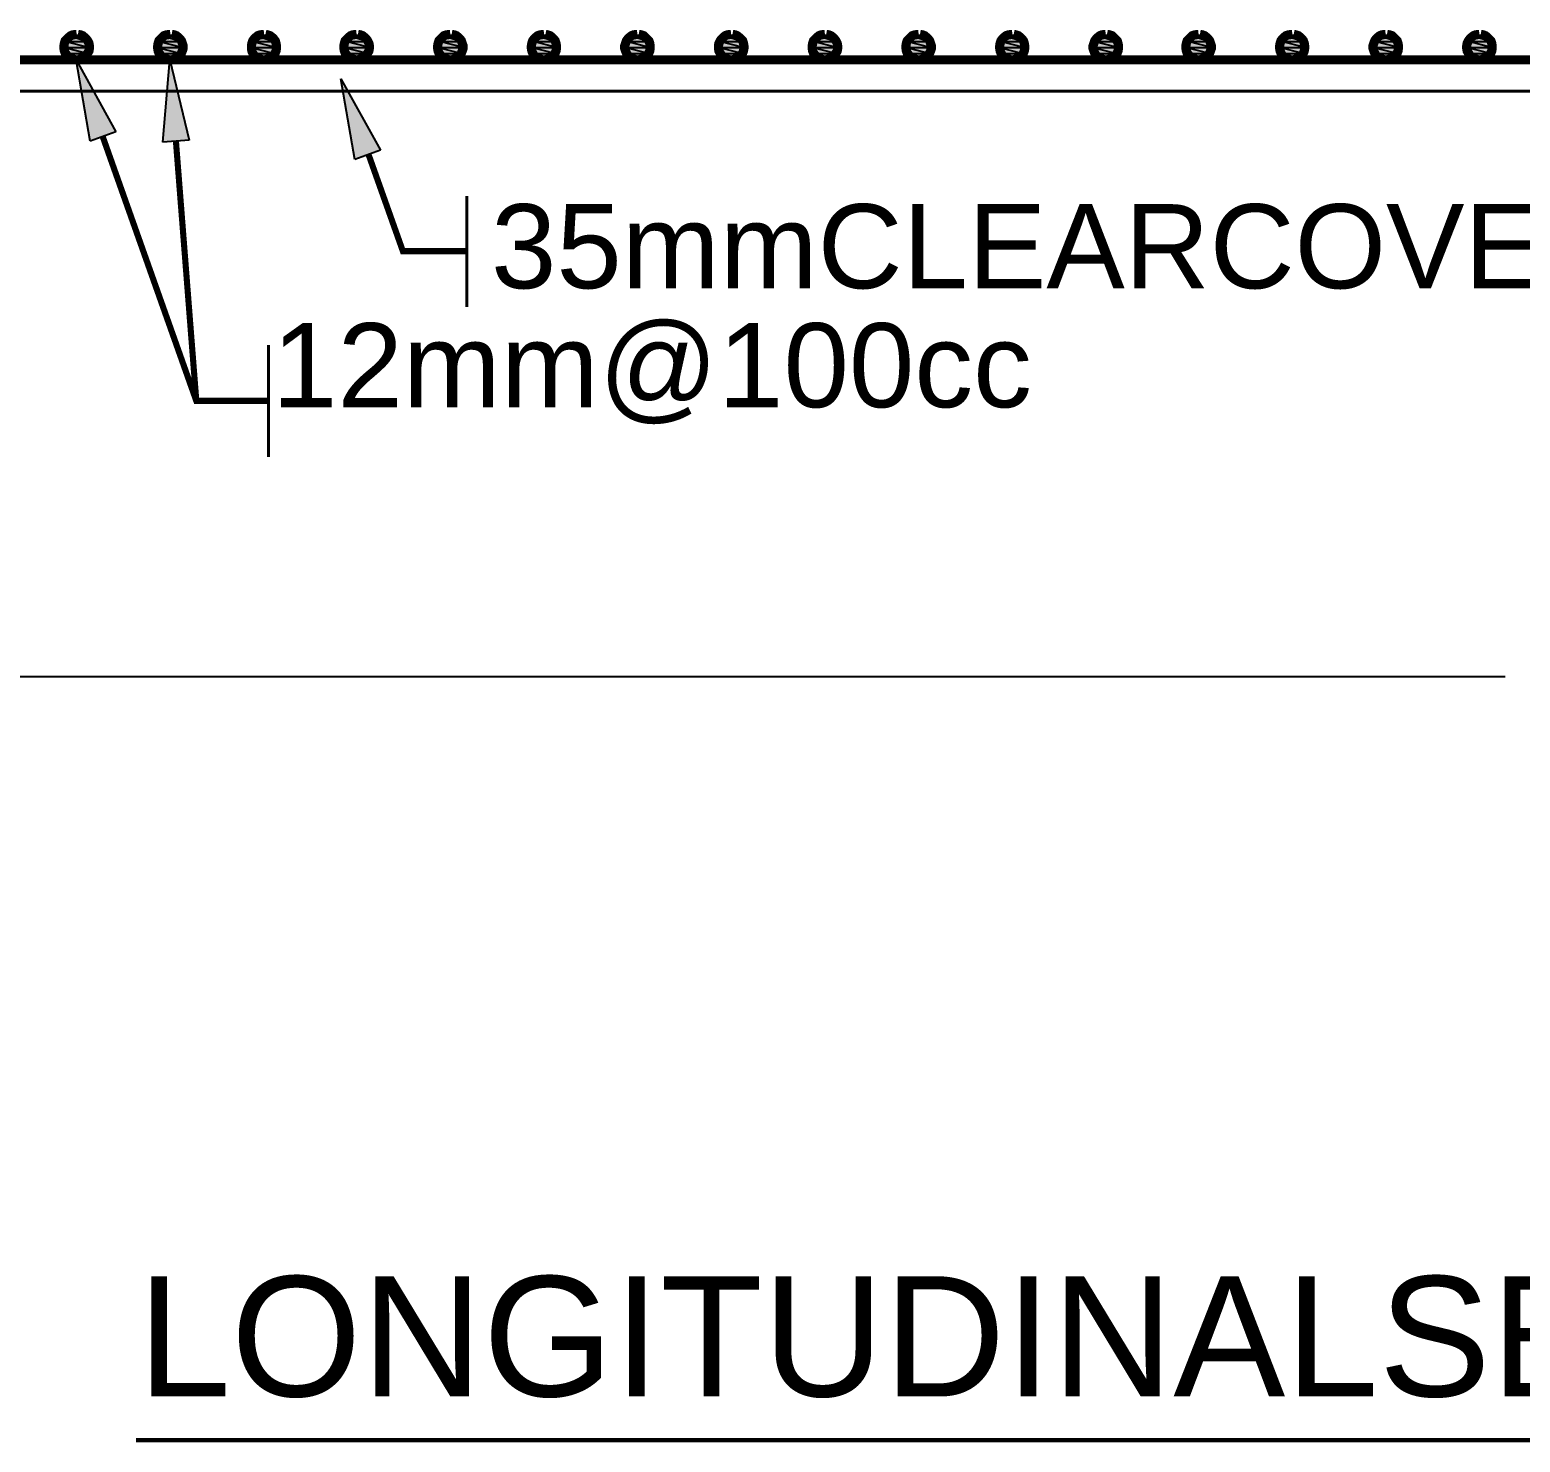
# Model space of a CAD drawing. Header units: millimetres. Extents: x 72 to 769, y 17 to 576.
# Drawn here: x 518.8 to 580.8, y 443.3 to 502 of the extents above; entities that cross this region are included whole.
import ezdxf

# ---------------------------------------------------------------- set-up
doc = ezdxf.new("R2010")
doc.units = ezdxf.units.MM
for name, color, linetype in [('H', 7, 'Continuous'), ('P', 7, 'Continuous'), ('T', 7, 'Continuous')]:
    doc.layers.add(name, color=color, linetype=linetype)

msp = doc.modelspace()

# ---------------------------------------------------------------- hatches: boundary and pattern name
at = {"layer": 'H', "linetype": 'Continuous'}
for points in [[(520.241, 501.262), (520.294, 501.509), (521.176, 501.509), (521.264, 501.262), (520.241, 501.262)], [(520.294, 501.509), (520.506, 501.721), (521.018, 501.721), (521.176, 501.509), (520.294, 501.509)], [(520.506, 501.721), (520.753, 501.756), (521.018, 501.721), (520.506, 501.721)], [(524.104, 501.262), (524.193, 501.509), (525.074, 501.509), (525.163, 501.262), (524.104, 501.262)], [(524.193, 501.509), (524.404, 501.721), (524.898, 501.721), (525.074, 501.509), (524.193, 501.509)], [(524.404, 501.721), (524.651, 501.756), (524.898, 501.721), (524.404, 501.721)], [(528.003, 501.262), (528.073, 501.509), (528.973, 501.509), (529.061, 501.262), (528.003, 501.262)], [(528.073, 501.509), (528.249, 501.721), (528.796, 501.721), (528.973, 501.509), (528.073, 501.509)], [(528.249, 501.721), (528.549, 501.756), (528.796, 501.721), (528.249, 501.721)], [(531.883, 501.262), (531.971, 501.509), (532.871, 501.509), (532.941, 501.262), (531.883, 501.262)], [(531.971, 501.509), (532.148, 501.721), (532.694, 501.721), (532.871, 501.509), (531.971, 501.509)], [(532.148, 501.721), (532.395, 501.756), (532.694, 501.721), (532.148, 501.721)], [(535.781, 501.262), (535.869, 501.509), (536.751, 501.509), (536.84, 501.262), (535.781, 501.262)], [(535.869, 501.509), (536.046, 501.721), (536.54, 501.721), (536.751, 501.509), (535.869, 501.509)], [(536.046, 501.721), (536.293, 501.756), (536.54, 501.721), (536.046, 501.721)], [(539.679, 501.262), (539.768, 501.509), (540.65, 501.509), (540.738, 501.262), (539.679, 501.262)], [(539.768, 501.509), (539.926, 501.721), (540.438, 501.721), (540.65, 501.509), (539.768, 501.509)], [(539.926, 501.721), (540.191, 501.756), (540.438, 501.721), (539.926, 501.721)], [(543.578, 501.262), (543.666, 501.509), (544.548, 501.509), (544.583, 501.262), (543.578, 501.262)], [(543.666, 501.509), (543.825, 501.721), (544.336, 501.721), (544.548, 501.509), (543.666, 501.509)], [(543.825, 501.721), (544.089, 501.756), (544.336, 501.721), (543.825, 501.721)], [(547.476, 501.262), (547.511, 501.509), (548.446, 501.509), (548.481, 501.262), (547.476, 501.262)], [(547.511, 501.509), (547.723, 501.721), (548.234, 501.721), (548.446, 501.509), (547.511, 501.509)], [(547.723, 501.721), (547.97, 501.756), (548.234, 501.721), (547.723, 501.721)], [(551.356, 501.262), (551.409, 501.509), (552.344, 501.509), (552.379, 501.262), (551.356, 501.262)], [(551.409, 501.509), (551.621, 501.721), (552.133, 501.721), (552.344, 501.509), (551.409, 501.509)], [(551.621, 501.721), (551.868, 501.756), (552.133, 501.721), (551.621, 501.721)], [(555.255, 501.262), (555.308, 501.509), (556.189, 501.509), (556.278, 501.262), (555.255, 501.262)], [(555.308, 501.509), (555.519, 501.721), (556.013, 501.721), (556.189, 501.509), (555.308, 501.509)], [(555.519, 501.721), (555.766, 501.756), (556.013, 501.721), (555.519, 501.721)], [(559.118, 501.262), (559.188, 501.509), (560.088, 501.509), (560.176, 501.262), (559.118, 501.262)], [(559.188, 501.509), (559.4, 501.721), (559.911, 501.721), (560.088, 501.509), (559.188, 501.509)], [(559.4, 501.721), (559.664, 501.756), (559.911, 501.721), (559.4, 501.721)], [(562.998, 501.262), (563.086, 501.509), (563.986, 501.509), (564.056, 501.262), (562.998, 501.262)], [(563.086, 501.509), (563.263, 501.721), (563.809, 501.721), (563.986, 501.509), (563.086, 501.509)], [(563.263, 501.721), (563.563, 501.756), (563.809, 501.721), (563.263, 501.721)], [(566.896, 501.262), (566.984, 501.509), (567.866, 501.509), (567.955, 501.262), (566.896, 501.262)], [(566.984, 501.509), (567.161, 501.721), (567.708, 501.721), (567.866, 501.509), (566.984, 501.509)], [(567.161, 501.721), (567.408, 501.756), (567.708, 501.721), (567.161, 501.721)], [(570.794, 501.262), (570.883, 501.509), (571.765, 501.509), (571.853, 501.262), (570.794, 501.262)], [(570.883, 501.509), (571.041, 501.721), (571.553, 501.721), (571.765, 501.509), (570.883, 501.509)], [(571.041, 501.721), (571.306, 501.756), (571.553, 501.721), (571.041, 501.721)], [(574.693, 501.262), (574.781, 501.509), (575.663, 501.509), (575.751, 501.262), (574.693, 501.262)], [(574.781, 501.509), (574.94, 501.721), (575.451, 501.721), (575.663, 501.509), (574.781, 501.509)], [(574.94, 501.721), (575.204, 501.756), (575.451, 501.721), (574.94, 501.721)], [(578.591, 501.262), (578.661, 501.509), (579.561, 501.509), (579.596, 501.262), (578.591, 501.262)], [(578.661, 501.509), (578.838, 501.721), (579.349, 501.721), (579.561, 501.509), (578.661, 501.509)], [(578.838, 501.721), (579.085, 501.756), (579.349, 501.721), (578.838, 501.721)], [(520.294, 500.997), (520.241, 501.262), (521.264, 501.262), (521.176, 500.997), (520.294, 500.997)], [(520.753, 500.75), (520.506, 500.786), (520.294, 500.997), (521.018, 500.786), (520.753, 500.75)], [(521.018, 500.786), (520.294, 500.997), (521.176, 500.997), (521.018, 500.786)], [(524.193, 500.997), (524.104, 501.262), (525.163, 501.262), (525.074, 500.997), (524.193, 500.997)], [(524.651, 500.75), (524.404, 500.786), (524.193, 500.997), (524.898, 500.786), (524.651, 500.75)], [(524.898, 500.786), (524.193, 500.997), (525.074, 500.997), (524.898, 500.786)], [(528.073, 500.997), (528.003, 501.262), (529.061, 501.262), (528.973, 500.997), (528.073, 500.997)], [(528.549, 500.75), (528.249, 500.786), (528.073, 500.997), (528.796, 500.786), (528.549, 500.75)], [(528.796, 500.786), (528.073, 500.997), (528.973, 500.997), (528.796, 500.786)], [(531.971, 500.997), (531.883, 501.262), (532.941, 501.262), (532.871, 500.997), (531.971, 500.997)], [(532.395, 500.75), (532.148, 500.786), (531.971, 500.997), (532.694, 500.786), (532.395, 500.75)], [(532.694, 500.786), (531.971, 500.997), (532.871, 500.997), (532.694, 500.786)], [(535.869, 500.997), (535.781, 501.262), (536.84, 501.262), (536.751, 500.997), (535.869, 500.997)], [(536.293, 500.75), (536.046, 500.786), (535.869, 500.997), (536.54, 500.786), (536.293, 500.75)], [(536.54, 500.786), (535.869, 500.997), (536.751, 500.997), (536.54, 500.786)], [(539.768, 500.997), (539.679, 501.262), (540.738, 501.262), (540.65, 500.997), (539.768, 500.997)], [(540.191, 500.75), (539.926, 500.786), (539.768, 500.997), (540.438, 500.786), (540.191, 500.75)], [(540.438, 500.786), (539.768, 500.997), (540.65, 500.997), (540.438, 500.786)], [(543.666, 500.997), (543.578, 501.262), (544.583, 501.262), (544.548, 500.997), (543.666, 500.997)], [(544.089, 500.75), (543.825, 500.786), (543.666, 500.997), (544.336, 500.786), (544.089, 500.75)], [(544.336, 500.786), (543.666, 500.997), (544.548, 500.997), (544.336, 500.786)], [(547.511, 500.997), (547.476, 501.262), (548.481, 501.262), (548.446, 500.997), (547.511, 500.997)], [(547.97, 500.75), (547.723, 500.786), (547.511, 500.997), (548.234, 500.786), (547.97, 500.75)], [(548.234, 500.786), (547.511, 500.997), (548.446, 500.997), (548.234, 500.786)], [(551.409, 500.997), (551.356, 501.262), (552.379, 501.262), (552.344, 500.997), (551.409, 500.997)], [(551.868, 500.75), (551.621, 500.786), (551.409, 500.997), (552.133, 500.786), (551.868, 500.75)], [(552.133, 500.786), (551.409, 500.997), (552.344, 500.997), (552.133, 500.786)], [(555.308, 500.997), (555.255, 501.262), (556.278, 501.262), (556.189, 500.997), (555.308, 500.997)], [(555.766, 500.75), (555.519, 500.786), (555.308, 500.997), (556.013, 500.786), (555.766, 500.75)], [(556.013, 500.786), (555.308, 500.997), (556.189, 500.997), (556.013, 500.786)], [(559.188, 500.997), (559.118, 501.262), (560.176, 501.262), (560.088, 500.997), (559.188, 500.997)], [(559.664, 500.75), (559.4, 500.786), (559.188, 500.997), (559.911, 500.786), (559.664, 500.75)], [(559.911, 500.786), (559.188, 500.997), (560.088, 500.997), (559.911, 500.786)], [(563.086, 500.997), (562.998, 501.262), (564.056, 501.262), (563.986, 500.997), (563.086, 500.997)], [(563.563, 500.75), (563.263, 500.786), (563.086, 500.997), (563.809, 500.786), (563.563, 500.75)], [(563.809, 500.786), (563.086, 500.997), (563.986, 500.997), (563.809, 500.786)], [(566.984, 500.997), (566.896, 501.262), (567.955, 501.262), (567.866, 500.997), (566.984, 500.997)], [(567.408, 500.75), (567.161, 500.786), (566.984, 500.997), (567.708, 500.786), (567.408, 500.75)], [(567.708, 500.786), (566.984, 500.997), (567.866, 500.997), (567.708, 500.786)], [(570.883, 500.997), (570.794, 501.262), (571.853, 501.262), (571.765, 500.997), (570.883, 500.997)], [(571.306, 500.75), (571.041, 500.786), (570.883, 500.997), (571.553, 500.786), (571.306, 500.75)], [(571.553, 500.786), (570.883, 500.997), (571.765, 500.997), (571.553, 500.786)], [(574.781, 500.997), (574.693, 501.262), (575.751, 501.262), (575.663, 500.997), (574.781, 500.997)], [(575.204, 500.75), (574.94, 500.786), (574.781, 500.997), (575.451, 500.786), (575.204, 500.75)], [(575.451, 500.786), (574.781, 500.997), (575.663, 500.997), (575.451, 500.786)], [(578.661, 500.997), (578.591, 501.262), (579.596, 501.262), (579.561, 500.997), (578.661, 500.997)], [(579.085, 500.75), (578.838, 500.786), (578.661, 500.997), (579.349, 500.786), (579.085, 500.75)], [(579.349, 500.786), (578.661, 500.997), (579.561, 500.997), (579.349, 500.786)], [(521.353, 497.364), (520.753, 500.75), (522.411, 497.752), (521.353, 497.364)], [(524.351, 497.328), (524.651, 500.75), (525.463, 497.399), (524.351, 497.328)], [(532.359, 496.605), (531.76, 499.939), (533.418, 496.976), (532.359, 496.605)]]:
    msp.add_hatch(color=256, dxfattribs=at).paths.add_polyline_path(points)

# ---------------------------------------------------------------- linework, layer by layer
at = {"layer": 'P'}
for points, const_width in [([(520.771, 501.809), (520.612, 501.791), (520.524, 501.756), (520.435, 501.685), (520.365, 501.615), (520.294, 501.544), (520.259, 501.438), (520.241, 501.333), (520.241, 501.227), (520.259, 501.121), (520.294, 501.033), (520.365, 500.944), (520.435, 500.874), (520.524, 500.821), (520.612, 500.786), (520.718, 500.75), (520.823, 500.75), (520.929, 500.786), (521.018, 500.821), (521.106, 500.874), (521.176, 500.944), (521.229, 501.033), (521.282, 501.121), (521.3, 501.227), (521.3, 501.333), (521.282, 501.438), (521.229, 501.544), (521.176, 501.615), (521.106, 501.685), (521.018, 501.756), (520.929, 501.791), (520.823, 501.809)], 0.381), ([(524.669, 501.809), (524.51, 501.791), (524.404, 501.756), (524.334, 501.685), (524.263, 501.615), (524.193, 501.544), (524.157, 501.438), (524.14, 501.333), (524.14, 501.227), (524.157, 501.121), (524.193, 501.033), (524.263, 500.944), (524.334, 500.874), (524.404, 500.821), (524.51, 500.786), (524.616, 500.75), (524.722, 500.75), (524.828, 500.786), (524.916, 500.821), (525.004, 500.874), (525.074, 500.944), (525.127, 501.033), (525.163, 501.121), (525.198, 501.227), (525.198, 501.333), (525.163, 501.438), (525.127, 501.544), (525.074, 501.615), (525.004, 501.685), (524.916, 501.756), (524.828, 501.791), (524.722, 501.809)], 0.381), ([(528.567, 501.809), (528.408, 501.791), (528.302, 501.756), (528.214, 501.685), (528.144, 501.615), (528.091, 501.544), (528.055, 501.438), (528.038, 501.333), (528.038, 501.227), (528.055, 501.121), (528.091, 501.033), (528.144, 500.944), (528.214, 500.874), (528.302, 500.821), (528.408, 500.786), (528.496, 500.75), (528.62, 500.75), (528.708, 500.786), (528.814, 500.821), (528.902, 500.874), (528.973, 500.944), (529.026, 501.033), (529.061, 501.121), (529.078, 501.227), (529.078, 501.333), (529.061, 501.438), (529.026, 501.544), (528.973, 501.615), (528.902, 501.685), (528.814, 501.756), (528.708, 501.791), (528.62, 501.809)], 0.381), ([(532.412, 501.809), (532.253, 501.791), (532.165, 501.756), (532.077, 501.685), (532.007, 501.615), (531.936, 501.544), (531.901, 501.438), (531.883, 501.333), (531.883, 501.227), (531.901, 501.121), (531.936, 501.033), (532.007, 500.944), (532.077, 500.874), (532.165, 500.821), (532.253, 500.786), (532.359, 500.75), (532.465, 500.75), (532.571, 500.786), (532.659, 500.821), (532.747, 500.874), (532.818, 500.944), (532.871, 501.033), (532.924, 501.121), (532.941, 501.227), (532.941, 501.333), (532.924, 501.438), (532.871, 501.544), (532.818, 501.615), (532.747, 501.685), (532.659, 501.756), (532.571, 501.791), (532.465, 501.809)], 0.381), ([(536.31, 501.809), (536.152, 501.791), (536.046, 501.756), (535.975, 501.685), (535.905, 501.615), (535.834, 501.544), (535.799, 501.438), (535.781, 501.333), (535.781, 501.227), (535.799, 501.121), (535.834, 501.033), (535.905, 500.944), (535.975, 500.874), (536.046, 500.821), (536.152, 500.786), (536.258, 500.75), (536.363, 500.75), (536.469, 500.786), (536.557, 500.821), (536.646, 500.874), (536.716, 500.944), (536.769, 501.033), (536.804, 501.121), (536.84, 501.227), (536.84, 501.333), (536.804, 501.438), (536.769, 501.544), (536.716, 501.615), (536.646, 501.685), (536.557, 501.756), (536.469, 501.791), (536.363, 501.809)], 0.381), ([(540.209, 501.809), (540.05, 501.791), (539.944, 501.756), (539.856, 501.685), (539.785, 501.615), (539.732, 501.544), (539.697, 501.438), (539.679, 501.333), (539.679, 501.227), (539.697, 501.121), (539.732, 501.033), (539.785, 500.944), (539.856, 500.874), (539.944, 500.821), (540.05, 500.786), (540.138, 500.75), (540.262, 500.75), (540.35, 500.786), (540.456, 500.821), (540.544, 500.874), (540.614, 500.944), (540.667, 501.033), (540.703, 501.121), (540.72, 501.227), (540.72, 501.333), (540.703, 501.438), (540.667, 501.544), (540.614, 501.615), (540.544, 501.685), (540.456, 501.756), (540.35, 501.791), (540.262, 501.809)], 0.381), ([(544.089, 501.809), (543.93, 501.791), (543.842, 501.756), (543.754, 501.685), (543.683, 501.615), (543.631, 501.544), (543.595, 501.438), (543.56, 501.333), (543.56, 501.227), (543.595, 501.121), (543.631, 501.033), (543.683, 500.944), (543.754, 500.874), (543.842, 500.821), (543.93, 500.786), (544.036, 500.75), (544.142, 500.75), (544.248, 500.786), (544.354, 500.821), (544.424, 500.874), (544.495, 500.944), (544.565, 501.033), (544.601, 501.121), (544.618, 501.227), (544.618, 501.333), (544.601, 501.438), (544.565, 501.544), (544.495, 501.615), (544.424, 501.685), (544.354, 501.756), (544.248, 501.791), (544.142, 501.809)], 0.381), ([(547.987, 501.809), (547.829, 501.791), (547.74, 501.756), (547.652, 501.685), (547.582, 501.615), (547.529, 501.544), (547.476, 501.438), (547.458, 501.333), (547.458, 501.227), (547.476, 501.121), (547.529, 501.033), (547.582, 500.944), (547.652, 500.874), (547.74, 500.821), (547.829, 500.786), (547.934, 500.75), (548.04, 500.75), (548.146, 500.786), (548.234, 500.821), (548.323, 500.874), (548.393, 500.944), (548.464, 501.033), (548.499, 501.121), (548.517, 501.227), (548.517, 501.333), (548.499, 501.438), (548.464, 501.544), (548.393, 501.615), (548.323, 501.685), (548.234, 501.756), (548.146, 501.791), (548.04, 501.809)], 0.381), ([(551.886, 501.809), (551.727, 501.791), (551.639, 501.756), (551.55, 501.685), (551.48, 501.615), (551.409, 501.544), (551.374, 501.438), (551.356, 501.333), (551.356, 501.227), (551.374, 501.121), (551.409, 501.033), (551.48, 500.944), (551.55, 500.874), (551.639, 500.821), (551.727, 500.786), (551.833, 500.75), (551.938, 500.75), (552.044, 500.786), (552.133, 500.821), (552.221, 500.874), (552.291, 500.944), (552.344, 501.033), (552.397, 501.121), (552.415, 501.227), (552.415, 501.333), (552.397, 501.438), (552.344, 501.544), (552.291, 501.615), (552.221, 501.685), (552.133, 501.756), (552.044, 501.791), (551.938, 501.809)], 0.381), ([(555.784, 501.809), (555.625, 501.791), (555.519, 501.756), (555.449, 501.685), (555.378, 501.615), (555.308, 501.544), (555.272, 501.438), (555.255, 501.333), (555.255, 501.227), (555.272, 501.121), (555.308, 501.033), (555.378, 500.944), (555.449, 500.874), (555.519, 500.821), (555.625, 500.786), (555.731, 500.75), (555.837, 500.75), (555.943, 500.786), (556.031, 500.821), (556.119, 500.874), (556.189, 500.944), (556.242, 501.033), (556.278, 501.121), (556.313, 501.227), (556.313, 501.333), (556.278, 501.438), (556.242, 501.544), (556.189, 501.615), (556.119, 501.685), (556.031, 501.756), (555.943, 501.791), (555.837, 501.809)], 0.381), ([(559.682, 501.809), (559.523, 501.791), (559.417, 501.756), (559.329, 501.685), (559.259, 501.615), (559.206, 501.544), (559.17, 501.438), (559.153, 501.333), (559.153, 501.227), (559.17, 501.121), (559.206, 501.033), (559.259, 500.944), (559.329, 500.874), (559.417, 500.821), (559.523, 500.786), (559.611, 500.75), (559.735, 500.75), (559.823, 500.786), (559.929, 500.821), (560.017, 500.874), (560.088, 500.944), (560.141, 501.033), (560.176, 501.121), (560.193, 501.227), (560.193, 501.333), (560.176, 501.438), (560.141, 501.544), (560.088, 501.615), (560.017, 501.685), (559.929, 501.756), (559.823, 501.791), (559.735, 501.809)], 0.381), ([(563.563, 501.809), (563.404, 501.791), (563.316, 501.756), (563.227, 501.685), (563.157, 501.615), (563.104, 501.544), (563.069, 501.438), (563.033, 501.333), (563.033, 501.227), (563.069, 501.121), (563.104, 501.033), (563.157, 500.944), (563.227, 500.874), (563.316, 500.821), (563.404, 500.786), (563.51, 500.75), (563.615, 500.75), (563.721, 500.786), (563.827, 500.821), (563.898, 500.874), (563.968, 500.944), (564.039, 501.033), (564.074, 501.121), (564.092, 501.227), (564.092, 501.333), (564.074, 501.438), (564.039, 501.544), (563.968, 501.615), (563.898, 501.685), (563.827, 501.756), (563.721, 501.791), (563.615, 501.809)], 0.381), ([(567.425, 501.809), (567.267, 501.791), (567.161, 501.756), (567.09, 501.685), (567.02, 501.615), (566.949, 501.544), (566.914, 501.438), (566.896, 501.333), (566.896, 501.227), (566.914, 501.121), (566.949, 501.033), (567.02, 500.944), (567.09, 500.874), (567.161, 500.821), (567.267, 500.786), (567.373, 500.75), (567.478, 500.75), (567.584, 500.786), (567.672, 500.821), (567.761, 500.874), (567.831, 500.944), (567.884, 501.033), (567.919, 501.121), (567.955, 501.227), (567.955, 501.333), (567.919, 501.438), (567.884, 501.544), (567.831, 501.615), (567.761, 501.685), (567.672, 501.756), (567.584, 501.791), (567.478, 501.809)], 0.381), ([(571.324, 501.809), (571.165, 501.791), (571.059, 501.756), (570.971, 501.685), (570.9, 501.615), (570.847, 501.544), (570.812, 501.438), (570.794, 501.333), (570.794, 501.227), (570.812, 501.121), (570.847, 501.033), (570.9, 500.944), (570.971, 500.874), (571.059, 500.821), (571.165, 500.786), (571.253, 500.75), (571.377, 500.75), (571.465, 500.786), (571.571, 500.821), (571.659, 500.874), (571.729, 500.944), (571.782, 501.033), (571.818, 501.121), (571.835, 501.227), (571.835, 501.333), (571.818, 501.438), (571.782, 501.544), (571.729, 501.615), (571.659, 501.685), (571.571, 501.756), (571.465, 501.791), (571.377, 501.809)], 0.381), ([(575.204, 501.809), (575.045, 501.791), (574.957, 501.756), (574.869, 501.685), (574.798, 501.615), (574.746, 501.544), (574.71, 501.438), (574.675, 501.333), (574.675, 501.227), (574.71, 501.121), (574.746, 501.033), (574.798, 500.944), (574.869, 500.874), (574.957, 500.821), (575.045, 500.786), (575.151, 500.75), (575.257, 500.75), (575.363, 500.786), (575.469, 500.821), (575.539, 500.874), (575.61, 500.944), (575.68, 501.033), (575.716, 501.121), (575.733, 501.227), (575.733, 501.333), (575.716, 501.438), (575.68, 501.544), (575.61, 501.615), (575.539, 501.685), (575.469, 501.756), (575.363, 501.791), (575.257, 501.809)], 0.381), ([(579.102, 501.809), (578.944, 501.791), (578.855, 501.756), (578.767, 501.685), (578.697, 501.615), (578.644, 501.544), (578.591, 501.438), (578.573, 501.333), (578.573, 501.227), (578.591, 501.121), (578.644, 501.033), (578.697, 500.944), (578.767, 500.874), (578.855, 500.821), (578.944, 500.786), (579.049, 500.75), (579.155, 500.75), (579.261, 500.786), (579.349, 500.821), (579.438, 500.874), (579.508, 500.944), (579.579, 501.033), (579.614, 501.121), (579.632, 501.227), (579.632, 501.333), (579.614, 501.438), (579.579, 501.544), (579.508, 501.615), (579.438, 501.685), (579.349, 501.756), (579.261, 501.791), (579.155, 501.809)], 0.381), ([(477.432, 500.75), (697.865, 500.75)], 0.381), ([(475.615, 499.445), (699.1, 499.445)], 0.127), ([(521.847, 497.575), (525.745, 486.569), (528.743, 486.569)], 0.254), ([(524.898, 497.364), (525.745, 486.569)], 0.254), ([(532.906, 496.817), (534.335, 492.795), (536.998, 492.795)], 0.254), ([(536.998, 495.088), (536.998, 490.467)], 0.127), ([(528.743, 488.897), (528.743, 484.24)], 0.127), ([(492.478, 475.103), (580.178, 475.103)], 0.085), ([(523.24, 443.353), (644.578, 443.353)], 0.169)]:
    msp.add_lwpolyline(points, dxfattribs=dict(at, const_width=const_width))
for points in [[(520.277, 501.509), (520.241, 501.262)], [(520.488, 501.738), (520.277, 501.509)], [(520.277, 501.509), (521.176, 501.509)], [(521.264, 501.262), (520.277, 501.509)], [(521.264, 501.262), (520.277, 501.509)], [(520.277, 501.509), (521.176, 501.509)], [(520.753, 501.773), (520.488, 501.738)], [(520.488, 501.738), (521, 501.738)], [(521.176, 501.509), (520.488, 501.738)], [(521.176, 501.509), (520.488, 501.738)], [(520.488, 501.738), (521, 501.738)], [(521, 501.738), (520.753, 501.773)], [(521, 501.738), (521.176, 501.509)], [(521.176, 501.509), (521.264, 501.262)], [(524.175, 501.509), (524.087, 501.262)], [(524.387, 501.738), (524.175, 501.509)], [(524.175, 501.509), (525.057, 501.509)], [(525.145, 501.262), (524.175, 501.509)], [(525.145, 501.262), (524.175, 501.509)], [(524.175, 501.509), (525.057, 501.509)], [(524.651, 501.773), (524.387, 501.738)], [(524.387, 501.738), (524.898, 501.738)], [(525.057, 501.509), (524.387, 501.738)], [(525.057, 501.509), (524.387, 501.738)], [(524.387, 501.738), (524.898, 501.738)], [(524.898, 501.738), (524.651, 501.773)], [(524.898, 501.738), (525.057, 501.509)], [(525.057, 501.509), (525.145, 501.262)], [(528.073, 501.509), (527.985, 501.262)], [(528.232, 501.738), (528.073, 501.509)], [(528.073, 501.509), (528.955, 501.509)], [(529.043, 501.262), (528.073, 501.509)], [(529.043, 501.262), (528.073, 501.509)], [(528.073, 501.509), (528.955, 501.509)], [(528.532, 501.773), (528.232, 501.738)], [(528.232, 501.738), (528.796, 501.738)], [(528.955, 501.509), (528.232, 501.738)], [(528.955, 501.509), (528.232, 501.738)], [(528.232, 501.738), (528.796, 501.738)], [(528.796, 501.738), (528.532, 501.773)], [(528.796, 501.738), (528.955, 501.509)], [(528.955, 501.509), (529.043, 501.262)], [(531.971, 501.509), (531.883, 501.262)], [(532.13, 501.738), (531.971, 501.509)], [(531.971, 501.509), (532.853, 501.509)], [(532.941, 501.262), (531.971, 501.509)], [(532.941, 501.262), (531.971, 501.509)], [(531.971, 501.509), (532.853, 501.509)], [(532.395, 501.773), (532.13, 501.738)], [(532.13, 501.738), (532.694, 501.738)], [(532.853, 501.509), (532.13, 501.738)], [(532.853, 501.509), (532.13, 501.738)], [(532.13, 501.738), (532.694, 501.738)], [(532.694, 501.738), (532.395, 501.773)], [(532.694, 501.738), (532.853, 501.509)], [(532.853, 501.509), (532.941, 501.262)], [(535.869, 501.509), (535.781, 501.262)], [(536.028, 501.738), (535.869, 501.509)], [(535.869, 501.509), (536.751, 501.509)], [(536.84, 501.262), (535.869, 501.509)], [(536.84, 501.262), (535.869, 501.509)], [(535.869, 501.509), (536.751, 501.509)], [(536.293, 501.773), (536.028, 501.738)], [(536.028, 501.738), (536.54, 501.738)], [(536.751, 501.509), (536.028, 501.738)], [(536.751, 501.509), (536.028, 501.738)], [(536.028, 501.738), (536.54, 501.738)], [(536.54, 501.738), (536.293, 501.773)], [(536.54, 501.738), (536.751, 501.509)], [(536.751, 501.509), (536.84, 501.262)], [(539.75, 501.509), (539.679, 501.262)], [(539.926, 501.738), (539.75, 501.509)], [(539.75, 501.509), (540.65, 501.509)], [(540.738, 501.262), (539.75, 501.509)], [(540.738, 501.262), (539.75, 501.509)], [(539.75, 501.509), (540.65, 501.509)], [(540.173, 501.773), (539.926, 501.738)], [(539.926, 501.738), (540.438, 501.738)], [(540.65, 501.509), (539.926, 501.738)], [(540.65, 501.509), (539.926, 501.738)], [(539.926, 501.738), (540.438, 501.738)], [(540.438, 501.738), (540.173, 501.773)], [(540.438, 501.738), (540.65, 501.509)], [(540.65, 501.509), (540.738, 501.262)], [(543.648, 501.509), (543.56, 501.262)], [(543.825, 501.738), (543.648, 501.509)], [(543.648, 501.509), (544.548, 501.509)], [(544.583, 501.262), (543.648, 501.509)], [(544.583, 501.262), (543.648, 501.509)], [(543.648, 501.509), (544.548, 501.509)], [(544.072, 501.773), (543.825, 501.738)], [(543.825, 501.738), (544.336, 501.738)], [(544.548, 501.509), (543.825, 501.738)], [(544.548, 501.509), (543.825, 501.738)], [(543.825, 501.738), (544.336, 501.738)], [(544.336, 501.738), (544.072, 501.773)], [(544.336, 501.738), (544.548, 501.509)], [(544.548, 501.509), (544.583, 501.262)], [(547.511, 501.509), (547.458, 501.262)], [(547.723, 501.738), (547.511, 501.509)], [(547.511, 501.509), (548.428, 501.509)], [(548.481, 501.262), (547.511, 501.509)], [(548.481, 501.262), (547.511, 501.509)], [(547.511, 501.509), (548.428, 501.509)], [(547.97, 501.773), (547.723, 501.738)], [(547.723, 501.738), (548.217, 501.738)], [(548.428, 501.509), (547.723, 501.738)], [(548.428, 501.509), (547.723, 501.738)], [(547.723, 501.738), (548.217, 501.738)], [(548.217, 501.738), (547.97, 501.773)], [(548.217, 501.738), (548.428, 501.509)], [(548.428, 501.509), (548.481, 501.262)], [(551.392, 501.509), (551.356, 501.262)], [(551.603, 501.738), (551.392, 501.509)], [(551.392, 501.509), (552.327, 501.509)], [(552.379, 501.262), (551.392, 501.509)], [(552.379, 501.262), (551.392, 501.509)], [(551.392, 501.509), (552.327, 501.509)], [(551.868, 501.773), (551.603, 501.738)], [(551.603, 501.738), (552.115, 501.738)], [(552.327, 501.509), (551.603, 501.738)], [(552.327, 501.509), (551.603, 501.738)], [(551.603, 501.738), (552.115, 501.738)], [(552.115, 501.738), (551.868, 501.773)], [(552.115, 501.738), (552.327, 501.509)], [(552.327, 501.509), (552.379, 501.262)], [(555.29, 501.509), (555.255, 501.262)], [(555.502, 501.738), (555.29, 501.509)], [(555.29, 501.509), (556.189, 501.509)], [(556.26, 501.262), (555.29, 501.509)], [(556.26, 501.262), (555.29, 501.509)], [(555.29, 501.509), (556.189, 501.509)], [(555.748, 501.773), (555.502, 501.738)], [(555.502, 501.738), (556.013, 501.738)], [(556.189, 501.509), (555.502, 501.738)], [(556.189, 501.509), (555.502, 501.738)], [(555.502, 501.738), (556.013, 501.738)], [(556.013, 501.738), (555.748, 501.773)], [(556.013, 501.738), (556.189, 501.509)], [(556.189, 501.509), (556.26, 501.262)], [(559.188, 501.509), (559.1, 501.262)], [(559.4, 501.738), (559.188, 501.509)], [(559.188, 501.509), (560.07, 501.509)], [(560.158, 501.262), (559.188, 501.509)], [(560.158, 501.262), (559.188, 501.509)], [(559.188, 501.509), (560.07, 501.509)], [(559.647, 501.773), (559.4, 501.738)], [(559.4, 501.738), (559.911, 501.738)], [(560.07, 501.509), (559.4, 501.738)], [(560.07, 501.509), (559.4, 501.738)], [(559.4, 501.738), (559.911, 501.738)], [(559.911, 501.738), (559.647, 501.773)], [(559.911, 501.738), (560.07, 501.509)], [(560.07, 501.509), (560.158, 501.262)], [(563.086, 501.509), (562.998, 501.262)], [(563.245, 501.738), (563.086, 501.509)], [(563.086, 501.509), (563.968, 501.509)], [(564.056, 501.262), (563.086, 501.509)], [(564.056, 501.262), (563.086, 501.509)], [(563.086, 501.509), (563.968, 501.509)], [(563.545, 501.773), (563.245, 501.738)], [(563.245, 501.738), (563.809, 501.738)], [(563.968, 501.509), (563.245, 501.738)], [(563.968, 501.509), (563.245, 501.738)], [(563.245, 501.738), (563.809, 501.738)], [(563.809, 501.738), (563.545, 501.773)], [(563.809, 501.738), (563.968, 501.509)], [(563.968, 501.509), (564.056, 501.262)], [(566.984, 501.509), (566.896, 501.262)], [(567.143, 501.738), (566.984, 501.509)], [(566.984, 501.509), (567.866, 501.509)], [(567.955, 501.262), (566.984, 501.509)], [(567.955, 501.262), (566.984, 501.509)], [(566.984, 501.509), (567.866, 501.509)], [(567.39, 501.773), (567.143, 501.738)], [(567.143, 501.738), (567.69, 501.738)], [(567.866, 501.509), (567.143, 501.738)], [(567.866, 501.509), (567.143, 501.738)], [(567.143, 501.738), (567.69, 501.738)], [(567.69, 501.738), (567.39, 501.773)], [(567.69, 501.738), (567.866, 501.509)], [(567.866, 501.509), (567.955, 501.262)], [(570.865, 501.509), (570.794, 501.262)], [(571.041, 501.738), (570.865, 501.509)], [(570.865, 501.509), (571.765, 501.509)], [(571.853, 501.262), (570.865, 501.509)], [(571.853, 501.262), (570.865, 501.509)], [(570.865, 501.509), (571.765, 501.509)], [(571.288, 501.773), (571.041, 501.738)], [(571.041, 501.738), (571.553, 501.738)], [(571.765, 501.509), (571.041, 501.738)], [(571.765, 501.509), (571.041, 501.738)], [(571.041, 501.738), (571.553, 501.738)], [(571.553, 501.738), (571.288, 501.773)], [(571.553, 501.738), (571.765, 501.509)], [(571.765, 501.509), (571.853, 501.262)], [(574.763, 501.509), (574.675, 501.262)], [(574.94, 501.738), (574.763, 501.509)], [(574.763, 501.509), (575.663, 501.509)], [(575.733, 501.262), (574.763, 501.509)], [(575.733, 501.262), (574.763, 501.509)], [(574.763, 501.509), (575.663, 501.509)], [(575.187, 501.773), (574.94, 501.738)], [(574.94, 501.738), (575.451, 501.738)], [(575.663, 501.509), (574.94, 501.738)], [(575.663, 501.509), (574.94, 501.738)], [(574.94, 501.738), (575.451, 501.738)], [(575.451, 501.738), (575.187, 501.773)], [(575.451, 501.738), (575.663, 501.509)], [(575.663, 501.509), (575.733, 501.262)], [(578.661, 501.509), (578.573, 501.262)], [(578.838, 501.738), (578.661, 501.509)], [(578.661, 501.509), (579.543, 501.509)], [(579.596, 501.262), (578.661, 501.509)], [(579.596, 501.262), (578.661, 501.509)], [(578.661, 501.509), (579.543, 501.509)], [(579.085, 501.773), (578.838, 501.738)], [(578.838, 501.738), (579.332, 501.738)], [(579.543, 501.509), (578.838, 501.738)], [(579.543, 501.509), (578.838, 501.738)], [(578.838, 501.738), (579.332, 501.738)], [(579.332, 501.738), (579.085, 501.773)], [(579.332, 501.738), (579.543, 501.509)], [(579.543, 501.509), (579.596, 501.262)], [(520.241, 501.262), (521.264, 501.262)], [(521.176, 501.015), (520.241, 501.262)], [(520.241, 501.262), (520.277, 501.015)], [(521.176, 501.015), (520.241, 501.262)], [(520.241, 501.262), (521.264, 501.262)], [(520.277, 501.015), (521.176, 501.015)], [(520.277, 501.015), (520.488, 500.803)], [(521, 500.803), (520.277, 501.015)], [(520.277, 501.015), (521.176, 501.015)], [(521, 500.803), (520.277, 501.015)], [(520.488, 500.803), (521, 500.803)], [(520.488, 500.803), (521, 500.803)], [(520.753, 500.75), (520.488, 500.803)], [(521, 500.803), (520.753, 500.75)], [(521.176, 501.015), (521, 500.803)], [(521.264, 501.262), (521.176, 501.015)], [(524.087, 501.262), (525.145, 501.262)], [(525.057, 501.015), (524.087, 501.262)], [(524.087, 501.262), (524.175, 501.015)], [(525.057, 501.015), (524.087, 501.262)], [(524.087, 501.262), (525.145, 501.262)], [(524.175, 501.015), (525.057, 501.015)], [(524.175, 501.015), (524.387, 500.803)], [(524.898, 500.803), (524.175, 501.015)], [(524.175, 501.015), (525.057, 501.015)], [(524.898, 500.803), (524.175, 501.015)], [(524.387, 500.803), (524.898, 500.803)], [(524.387, 500.803), (524.898, 500.803)], [(524.651, 500.75), (524.387, 500.803)], [(524.898, 500.803), (524.651, 500.75)], [(525.057, 501.015), (524.898, 500.803)], [(525.145, 501.262), (525.057, 501.015)], [(527.985, 501.262), (529.043, 501.262)], [(528.955, 501.015), (527.985, 501.262)], [(527.985, 501.262), (528.073, 501.015)], [(528.955, 501.015), (527.985, 501.262)], [(527.985, 501.262), (529.043, 501.262)], [(528.073, 501.015), (528.955, 501.015)], [(528.073, 501.015), (528.232, 500.803)], [(528.796, 500.803), (528.073, 501.015)], [(528.073, 501.015), (528.955, 501.015)], [(528.796, 500.803), (528.073, 501.015)], [(528.232, 500.803), (528.796, 500.803)], [(528.232, 500.803), (528.796, 500.803)], [(528.532, 500.75), (528.232, 500.803)], [(528.796, 500.803), (528.532, 500.75)], [(528.955, 501.015), (528.796, 500.803)], [(529.043, 501.262), (528.955, 501.015)], [(531.883, 501.262), (532.941, 501.262)], [(532.853, 501.015), (531.883, 501.262)], [(531.883, 501.262), (531.971, 501.015)], [(532.853, 501.015), (531.883, 501.262)], [(531.883, 501.262), (532.941, 501.262)], [(531.971, 501.015), (532.853, 501.015)], [(531.971, 501.015), (532.13, 500.803)], [(532.694, 500.803), (531.971, 501.015)], [(531.971, 501.015), (532.853, 501.015)], [(532.694, 500.803), (531.971, 501.015)], [(532.13, 500.803), (532.694, 500.803)], [(532.13, 500.803), (532.694, 500.803)], [(532.395, 500.75), (532.13, 500.803)], [(532.694, 500.803), (532.395, 500.75)], [(532.853, 501.015), (532.694, 500.803)], [(532.941, 501.262), (532.853, 501.015)], [(535.781, 501.262), (536.84, 501.262)], [(536.751, 501.015), (535.781, 501.262)], [(535.781, 501.262), (535.869, 501.015)], [(536.751, 501.015), (535.781, 501.262)], [(535.781, 501.262), (536.84, 501.262)], [(535.869, 501.015), (536.751, 501.015)], [(535.869, 501.015), (536.028, 500.803)], [(536.54, 500.803), (535.869, 501.015)], [(535.869, 501.015), (536.751, 501.015)], [(536.54, 500.803), (535.869, 501.015)], [(536.028, 500.803), (536.54, 500.803)], [(536.028, 500.803), (536.54, 500.803)], [(536.293, 500.75), (536.028, 500.803)], [(536.54, 500.803), (536.293, 500.75)], [(536.751, 501.015), (536.54, 500.803)], [(536.84, 501.262), (536.751, 501.015)], [(539.679, 501.262), (540.738, 501.262)], [(540.65, 501.015), (539.679, 501.262)], [(539.679, 501.262), (539.75, 501.015)], [(540.65, 501.015), (539.679, 501.262)], [(539.679, 501.262), (540.738, 501.262)], [(539.75, 501.015), (540.65, 501.015)], [(539.75, 501.015), (539.926, 500.803)], [(540.438, 500.803), (539.75, 501.015)], [(539.75, 501.015), (540.65, 501.015)], [(540.438, 500.803), (539.75, 501.015)], [(539.926, 500.803), (540.438, 500.803)], [(539.926, 500.803), (540.438, 500.803)], [(540.173, 500.75), (539.926, 500.803)], [(540.438, 500.803), (540.173, 500.75)], [(540.65, 501.015), (540.438, 500.803)], [(540.738, 501.262), (540.65, 501.015)], [(543.56, 501.262), (544.583, 501.262)], [(544.548, 501.015), (543.56, 501.262)], [(543.56, 501.262), (543.648, 501.015)], [(544.548, 501.015), (543.56, 501.262)], [(543.56, 501.262), (544.583, 501.262)], [(543.648, 501.015), (544.548, 501.015)], [(543.648, 501.015), (543.825, 500.803)], [(544.336, 500.803), (543.648, 501.015)], [(543.648, 501.015), (544.548, 501.015)], [(544.336, 500.803), (543.648, 501.015)], [(543.825, 500.803), (544.336, 500.803)], [(543.825, 500.803), (544.336, 500.803)], [(544.072, 500.75), (543.825, 500.803)], [(544.336, 500.803), (544.072, 500.75)], [(544.548, 501.015), (544.336, 500.803)], [(544.583, 501.262), (544.548, 501.015)], [(547.458, 501.262), (548.481, 501.262)], [(548.428, 501.015), (547.458, 501.262)], [(547.458, 501.262), (547.511, 501.015)], [(548.428, 501.015), (547.458, 501.262)], [(547.458, 501.262), (548.481, 501.262)], [(547.511, 501.015), (548.428, 501.015)], [(547.511, 501.015), (547.723, 500.803)], [(548.217, 500.803), (547.511, 501.015)], [(547.511, 501.015), (548.428, 501.015)], [(548.217, 500.803), (547.511, 501.015)], [(547.723, 500.803), (548.217, 500.803)], [(547.723, 500.803), (548.217, 500.803)], [(547.97, 500.75), (547.723, 500.803)], [(548.217, 500.803), (547.97, 500.75)], [(548.428, 501.015), (548.217, 500.803)], [(548.481, 501.262), (548.428, 501.015)], [(551.356, 501.262), (552.379, 501.262)], [(552.327, 501.015), (551.356, 501.262)], [(551.356, 501.262), (551.392, 501.015)], [(552.327, 501.015), (551.356, 501.262)], [(551.356, 501.262), (552.379, 501.262)], [(551.392, 501.015), (552.327, 501.015)], [(551.392, 501.015), (551.603, 500.803)], [(552.115, 500.803), (551.392, 501.015)], [(551.392, 501.015), (552.327, 501.015)], [(552.115, 500.803), (551.392, 501.015)], [(551.603, 500.803), (552.115, 500.803)], [(551.603, 500.803), (552.115, 500.803)], [(551.868, 500.75), (551.603, 500.803)], [(552.115, 500.803), (551.868, 500.75)], [(552.327, 501.015), (552.115, 500.803)], [(552.379, 501.262), (552.327, 501.015)], [(555.255, 501.262), (556.26, 501.262)], [(556.189, 501.015), (555.255, 501.262)], [(555.255, 501.262), (555.29, 501.015)], [(556.189, 501.015), (555.255, 501.262)], [(555.255, 501.262), (556.26, 501.262)], [(555.29, 501.015), (556.189, 501.015)], [(555.29, 501.015), (555.502, 500.803)], [(556.013, 500.803), (555.29, 501.015)], [(555.29, 501.015), (556.189, 501.015)], [(556.013, 500.803), (555.29, 501.015)], [(555.502, 500.803), (556.013, 500.803)], [(555.502, 500.803), (556.013, 500.803)], [(555.748, 500.75), (555.502, 500.803)], [(556.013, 500.803), (555.748, 500.75)], [(556.189, 501.015), (556.013, 500.803)], [(556.26, 501.262), (556.189, 501.015)], [(559.1, 501.262), (560.158, 501.262)], [(560.07, 501.015), (559.1, 501.262)], [(559.1, 501.262), (559.188, 501.015)], [(560.07, 501.015), (559.1, 501.262)], [(559.1, 501.262), (560.158, 501.262)], [(559.188, 501.015), (560.07, 501.015)], [(559.188, 501.015), (559.4, 500.803)], [(559.911, 500.803), (559.188, 501.015)], [(559.188, 501.015), (560.07, 501.015)], [(559.911, 500.803), (559.188, 501.015)], [(559.4, 500.803), (559.911, 500.803)], [(559.4, 500.803), (559.911, 500.803)], [(559.647, 500.75), (559.4, 500.803)], [(559.911, 500.803), (559.647, 500.75)], [(560.07, 501.015), (559.911, 500.803)], [(560.158, 501.262), (560.07, 501.015)], [(562.998, 501.262), (564.056, 501.262)], [(563.968, 501.015), (562.998, 501.262)], [(562.998, 501.262), (563.086, 501.015)], [(563.968, 501.015), (562.998, 501.262)], [(562.998, 501.262), (564.056, 501.262)], [(563.086, 501.015), (563.968, 501.015)], [(563.086, 501.015), (563.245, 500.803)], [(563.809, 500.803), (563.086, 501.015)], [(563.086, 501.015), (563.968, 501.015)], [(563.809, 500.803), (563.086, 501.015)], [(563.245, 500.803), (563.809, 500.803)], [(563.245, 500.803), (563.809, 500.803)], [(563.545, 500.75), (563.245, 500.803)], [(563.809, 500.803), (563.545, 500.75)], [(563.968, 501.015), (563.809, 500.803)], [(564.056, 501.262), (563.968, 501.015)], [(566.896, 501.262), (567.955, 501.262)], [(567.866, 501.015), (566.896, 501.262)], [(566.896, 501.262), (566.984, 501.015)], [(567.866, 501.015), (566.896, 501.262)], [(566.896, 501.262), (567.955, 501.262)], [(566.984, 501.015), (567.866, 501.015)], [(566.984, 501.015), (567.143, 500.803)], [(567.69, 500.803), (566.984, 501.015)], [(566.984, 501.015), (567.866, 501.015)], [(567.69, 500.803), (566.984, 501.015)], [(567.143, 500.803), (567.69, 500.803)], [(567.143, 500.803), (567.69, 500.803)], [(567.39, 500.75), (567.143, 500.803)], [(567.69, 500.803), (567.39, 500.75)], [(567.866, 501.015), (567.69, 500.803)], [(567.955, 501.262), (567.866, 501.015)], [(570.794, 501.262), (571.853, 501.262)], [(571.765, 501.015), (570.794, 501.262)], [(570.794, 501.262), (570.865, 501.015)], [(571.765, 501.015), (570.794, 501.262)], [(570.794, 501.262), (571.853, 501.262)], [(570.865, 501.015), (571.765, 501.015)], [(570.865, 501.015), (571.041, 500.803)], [(571.553, 500.803), (570.865, 501.015)], [(570.865, 501.015), (571.765, 501.015)], [(571.553, 500.803), (570.865, 501.015)], [(571.041, 500.803), (571.553, 500.803)], [(571.041, 500.803), (571.553, 500.803)], [(571.288, 500.75), (571.041, 500.803)], [(571.553, 500.803), (571.288, 500.75)], [(571.765, 501.015), (571.553, 500.803)], [(571.853, 501.262), (571.765, 501.015)], [(574.675, 501.262), (575.733, 501.262)], [(575.663, 501.015), (574.675, 501.262)], [(574.675, 501.262), (574.763, 501.015)], [(575.663, 501.015), (574.675, 501.262)], [(574.675, 501.262), (575.733, 501.262)], [(574.763, 501.015), (575.663, 501.015)], [(574.763, 501.015), (574.94, 500.803)], [(575.451, 500.803), (574.763, 501.015)], [(574.763, 501.015), (575.663, 501.015)], [(575.451, 500.803), (574.763, 501.015)], [(574.94, 500.803), (575.451, 500.803)], [(574.94, 500.803), (575.451, 500.803)], [(575.187, 500.75), (574.94, 500.803)], [(575.451, 500.803), (575.187, 500.75)], [(575.663, 501.015), (575.451, 500.803)], [(575.733, 501.262), (575.663, 501.015)], [(578.573, 501.262), (579.596, 501.262)], [(579.543, 501.015), (578.573, 501.262)], [(578.573, 501.262), (578.661, 501.015)], [(579.543, 501.015), (578.573, 501.262)], [(578.573, 501.262), (579.596, 501.262)], [(578.661, 501.015), (579.543, 501.015)], [(578.661, 501.015), (578.838, 500.803)], [(579.332, 500.803), (578.661, 501.015)], [(578.661, 501.015), (579.543, 501.015)], [(579.332, 500.803), (578.661, 501.015)], [(578.838, 500.803), (579.332, 500.803)], [(578.838, 500.803), (579.332, 500.803)], [(579.085, 500.75), (578.838, 500.803)], [(579.332, 500.803), (579.085, 500.75)], [(579.543, 501.015), (579.332, 500.803)], [(579.596, 501.262), (579.543, 501.015)], [(521.335, 497.364), (520.753, 500.75)], [(520.753, 500.75), (522.393, 497.752)], [(524.351, 497.328), (524.651, 500.75)], [(524.651, 500.75), (525.445, 497.417)], [(532.342, 496.605), (531.76, 499.957)], [(531.76, 499.957), (533.4, 496.993)], [(522.393, 497.752), (521.335, 497.364)], [(525.445, 497.417), (524.351, 497.328)], [(533.4, 496.993), (532.342, 496.605)]]:
    msp.add_lwpolyline(points, dxfattribs=at)

# ---------------------------------------------------------------- texts
at = {"layer": 'T', "attachment_point": 7}
for s, insert, char_height in [('{\\fArial|b0|i0|c0|p18;35mmCLEARCOVER}', (538, 491.2), 3.5), ('{\\fArial|b0|i0|c0|p18;12mm@100cc}', (528.9, 485.6), 3.5), ('{\\fArial|b0|i0|c0|p18;LONGITUDINALSECTIONOFBRIDGE}', (523.3, 445.1), 5)]:
    msp.add_mtext(s, dxfattribs=dict(at, insert=insert, char_height=char_height))

doc.saveas('drawing.dxf')
